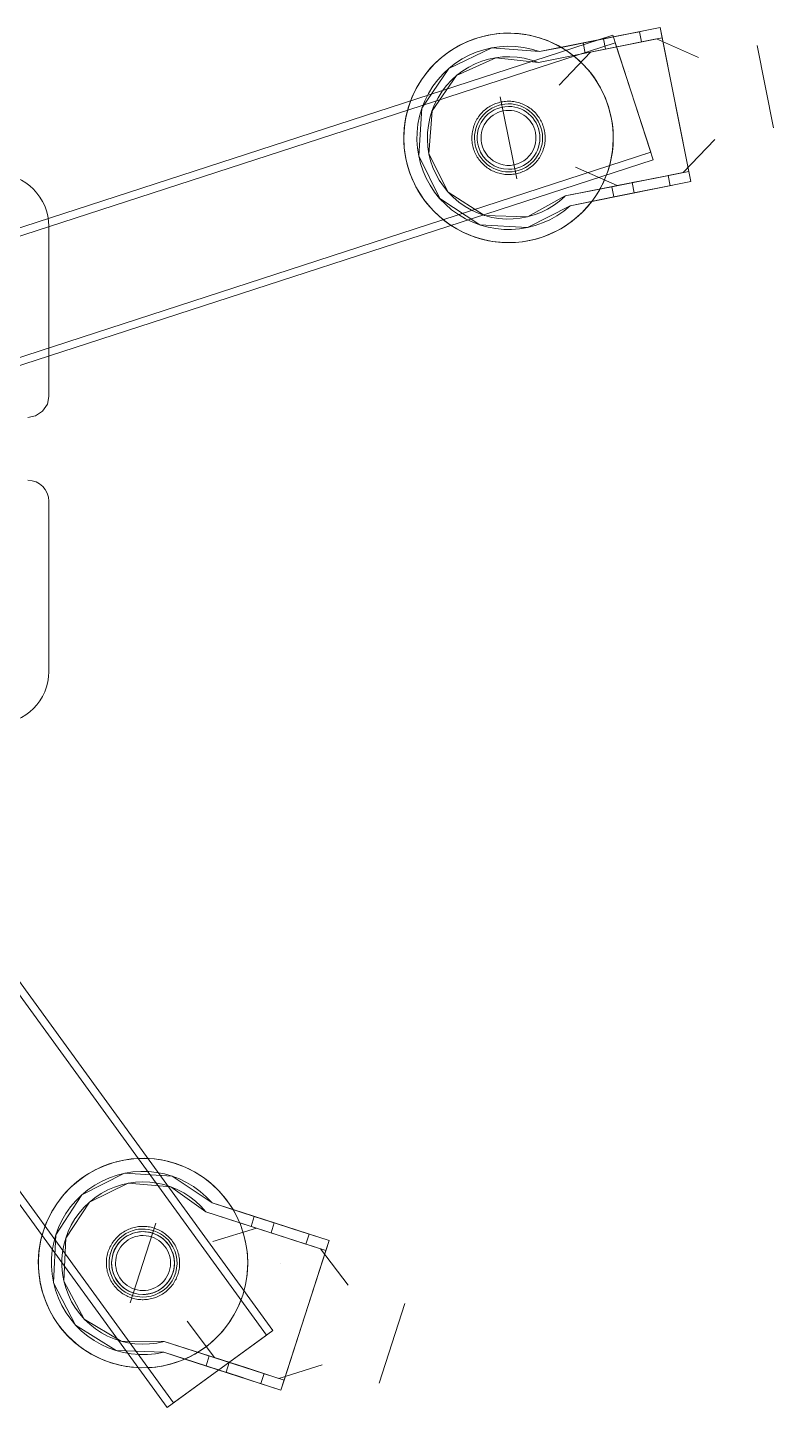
# Model space of a CAD drawing. Header units: millimetres. Extents: x -32954 to 151739, y -65671 to 56243.
# Drawn here: x -24716.9 to -24574.4, y -34685.5 to -34422 of the extents above; entities that cross this region are included whole.
import ezdxf

# ---------------------------------------------------------------- set-up
doc = ezdxf.new("R2010")
doc.units = ezdxf.units.MM
doc.layers.add('G-IMPT', color=7, linetype='Continuous', lineweight=9)
doc.layers.add('I-FURN', color=7, linetype='Continuous', lineweight=9)

# ---------------------------------------------------------------- blocks, each defined once
blk = doc.blocks.new('М200-М200_1_Стойка для инфузионных растворов - МСК-5310_dwg-9481014-О_ТХ_05')
at = {"layer": 'G-IMPT'}
for p, q in [((-117.56, 183.07), (-137.78, 168.38)), ((-137.78, 168.38), (-117.56, 183.07)), ((-136.57, 169.26), (-118.77, 182.19)), ((-118.77, 182.19), (-136.57, 169.26)), ((-118.77, 182.19), (-1.21, 20.38)), ((-1.21, 20.38), (-118.77, 182.19)), ((0, 21.27), (-117.56, 183.07)), ((0, 21.27), (-117.56, 183.07)), ((-139.3, 179.75), (-148.51, 151.2)), ((-139.3, 179.75), (-139.92, 177.84)), ((-120.96, 173.83), (-139.3, 179.75)), ((-125.03, 175.14), (-139.3, 179.75)), ((-158.11, 178.46), (-163.02, 163.23)), ((-139.92, 177.84), (-147.9, 153.1)), ((-138.9, 177.52), (-147.23, 174.95)), ((-139.92, 177.84), (-117.02, 170.46)), ((-125.64, 173.24), (-139.92, 177.84)), ((-132.78, 175.54), (-138.9, 177.52)), ((-138.9, 177.52), (-132.78, 175.54)), ((-135.5, 178.52), (-136.11, 176.62)), ((-132.16, 177.45), (-128.83, 176.37)), ((-128.83, 176.37), (-132.16, 177.45)), ((-132.16, 177.45), (-132.16, 177.45)), ((-132.78, 175.54), (-129.45, 174.47)), ((-129.45, 174.47), (-132.78, 175.54)), ((-132.78, 175.54), (-126.66, 173.57)), ((-126.66, 173.57), (-132.78, 175.54)), ((-132.78, 175.54), (-132.78, 175.54)), ((-129.45, 174.47), (-128.83, 176.37)), ((-125.64, 173.24), (-125.03, 175.14)), ((-125.03, 175.14), (-116.95, 172.54)), ((-121.39, 166.62), (-126.66, 173.57)), ((-117.02, 170.46), (-125.64, 173.24)), ((-116.95, 172.54), (-120.96, 173.83)), ((-19.01, 7.45), (-136.57, 169.26)), ((-19.01, 7.45), (-136.57, 169.26)), ((-134.31, 170.78), (-134.31, 170.78)), ((-134.31, 170.78), (-134.31, 170.78)), ((-134.31, 170.78), (-134.31, 170.78)), ((-134.31, 170.78), (-134.31, 170.78)), ((-137.78, 168.38), (-20.23, 6.57)), ((-20.23, 6.57), (-137.78, 168.38)), ((-115.43, 147.88), (-110.52, 163.11)), ((-152.14, 159.72), (-146.88, 152.77)), ((-139.22, 155.56), (-139.22, 155.56)), ((-139.22, 155.56), (-139.22, 155.56)), ((-139.22, 155.56), (-139.22, 155.56)), ((-139.22, 155.56), (-139.22, 155.56)), ((-148.51, 151.2), (-147.9, 153.1)), ((-147.9, 153.1), (-133.62, 148.5)), ((-125, 145.72), (-147.9, 153.1)), ((-134.23, 146.59), (-148.51, 151.2)), ((-148.51, 151.2), (-130.17, 145.28)), ((-140.76, 150.8), (-146.88, 152.77)), ((-146.88, 152.77), (-140.76, 150.8)), ((-144.09, 151.87), (-144.7, 149.97)), ((-144.09, 151.87), (-140.76, 150.8)), ((-140.76, 150.8), (-144.09, 151.87)), ((-140.76, 150.8), (-134.63, 148.82)), ((-134.63, 148.82), (-140.76, 150.8)), ((-140.76, 150.8), (-140.76, 150.8)), ((-134.63, 148.82), (-126.3, 151.39)), ((-141.37, 148.89), (-144.7, 149.97)), ((-144.7, 149.97), (-141.37, 148.89)), ((-141.37, 148.89), (-141.37, 148.89)), ((-138.04, 147.82), (-137.43, 149.72)), ((-133.62, 148.5), (-134.23, 146.59)), ((-133.62, 148.5), (-125, 145.72)), ((-134.23, 146.59), (-126.16, 143.99)), ((-130.17, 145.28), (-126.16, 143.99)), ((-95, 42.5), (-95, 10)), ((-95, 10), (-95, 42.5)), ((-20.23, 6.57), (-210.44, -55.23)), ((-20.23, 6.57), (-210.44, -55.23)), ((-209.97, -56.66), (-19.76, 5.15)), ((-19.76, 5.15), (-209.97, -56.66)), ((-95, -42.5), (-95, -10)), ((-95, -10), (-95, -42.5)), ((-12.96, -15.78), (-203.17, -77.58)), ((-12.96, -15.78), (-203.17, -77.58)), ((-202.71, -79.01), (-12.5, -17.2)), ((-12.5, -17.2), (-202.71, -79.01)), ((-198.7, -47.27), (-217.6, -51.04)), ((-202.89, -48.11), (-194.57, -46.45)), ((-194.57, -46.45), (-198.7, -47.27)), ((-202.89, -48.11), (-217.6, -51.04)), ((-217.21, -53), (-193.62, -48.3)), ((-202.5, -50.07), (-217.21, -53)), ((-210.25, -49.57), (-206.82, -48.89)), ((-206.82, -48.89), (-210.25, -49.57)), ((-210.25, -49.57), (-210.25, -49.57)), ((-206.42, -50.85), (-206.82, -48.89)), ((-202.5, -50.07), (-202.89, -48.11)), ((-193.62, -48.3), (-202.5, -50.07)), ((-217.6, -51.04), (-211.74, -80.46)), ((-217.6, -51.04), (-217.21, -53)), ((-209.86, -51.53), (-216.17, -52.79)), ((-216.17, -52.79), (-209.86, -51.53)), ((-213.68, -50.26), (-213.29, -52.22)), ((-209.86, -51.53), (-203.55, -50.28)), ((-203.55, -50.28), (-209.86, -51.53)), ((-209.86, -51.53), (-206.42, -50.85)), ((-206.42, -50.85), (-209.86, -51.53)), ((-209.86, -51.53), (-209.86, -51.53)), ((-195.57, -53.78), (-203.55, -50.28)), ((-181.23, -67.24), (-184.36, -51.55)), ((-216.17, -52.79), (-222.19, -59.09)), ((-217.21, -53), (-212.13, -78.5)), ((-210.44, -55.23), (-202.71, -79.01)), ((-202.71, -79.01), (-210.44, -55.23)), ((-203.17, -77.58), (-209.97, -56.66)), ((-209.97, -56.66), (-203.17, -77.58)), ((-208.88, -56.44), (-208.88, -56.44)), ((-208.88, -56.44), (-208.88, -56.44)), ((-208.88, -56.44), (-208.88, -56.44)), ((-208.88, -56.44), (-208.88, -56.44)), ((-233.4, -61.33), (-230.27, -77.02)), ((-198.46, -75.77), (-192.44, -69.47)), ((-205.75, -72.13), (-205.75, -72.13)), ((-205.75, -72.13), (-205.75, -72.13)), ((-205.75, -72.13), (-205.75, -72.13)), ((-205.75, -72.13), (-205.75, -72.13)), ((-219.06, -74.78), (-211.08, -78.29)), ((-188.53, -73.79), (-212.13, -78.5)), ((-212.13, -78.5), (-197.42, -75.57)), ((-204.77, -77.03), (-198.46, -75.77)), ((-198.46, -75.77), (-204.77, -77.03)), ((-200.95, -78.31), (-201.34, -76.35)), ((-197.42, -75.57), (-188.53, -73.79)), ((-197.42, -75.57), (-197.03, -77.53)), ((-197.03, -77.53), (-188.7, -75.87)), ((-192.84, -76.69), (-188.7, -75.87)), ((-211.74, -80.46), (-212.13, -78.5)), ((-211.74, -80.46), (-192.84, -76.69)), ((-197.03, -77.53), (-211.74, -80.46)), ((-204.77, -77.03), (-211.08, -78.29)), ((-211.08, -78.29), (-204.77, -77.03)), ((-208.21, -77.72), (-204.77, -77.03)), ((-204.77, -77.03), (-208.21, -77.72)), ((-208.21, -77.72), (-207.81, -79.68)), ((-204.38, -78.99), (-207.81, -79.68)), ((-207.81, -79.68), (-204.38, -78.99)), ((-204.77, -77.03), (-204.77, -77.03)), ((-204.38, -78.99), (-204.38, -78.99))]:
    blk.add_line(p, q, dxfattribs=at)
at = {"layer": 'G-IMPT', "flags": 128}
for points in [[(-126.16, 143.99), (-118.56, 138.91), (-109.45, 138.36), (-101.29, 142.47), (-96.32, 150.13), (-95.88, 159.25), (-100.1, 167.35), (-107.82, 172.22), (-116.95, 172.54)], [(-125, 145.72), (-118.31, 140.94), (-110.12, 140.26), (-102.73, 143.87), (-98.22, 150.74), (-97.86, 158.95), (-101.75, 166.19), (-108.8, 170.42), (-117.02, 170.46)], [(-112.98, 162.5), (-113.26, 162.49), (-113.53, 162.47), (-113.81, 162.45), (-114.09, 162.41), (-114.37, 162.36), (-114.64, 162.3), (-114.91, 162.22), (-115.18, 162.14), (-115.44, 162.05), (-115.7, 161.94), (-115.96, 161.83), (-116.21, 161.71), (-116.45, 161.57), (-116.69, 161.43), (-116.93, 161.27), (-117.16, 161.11), (-117.38, 160.94), (-117.59, 160.76), (-117.8, 160.57), (-118, 160.37), (-118.19, 160.17), (-118.37, 159.96), (-118.54, 159.74), (-118.71, 159.51), (-118.87, 159.28), (-119.01, 159.04), (-119.15, 158.8), (-119.28, 158.55), (-119.39, 158.29), (-119.5, 158.03), (-119.6, 157.77), (-119.68, 157.5), (-119.76, 157.23), (-119.82, 156.96), (-119.87, 156.69), (-119.92, 156.41), (-119.95, 156.13), (-119.97, 155.85), (-119.97, 155.57), (-119.97, 155.29), (-119.96, 155.01), (-119.93, 154.73), (-119.9, 154.46), (-119.85, 154.18), (-119.79, 153.91), (-119.72, 153.64), (-119.64, 153.37), (-119.55, 153.1), (-119.45, 152.84), (-119.34, 152.58), (-119.22, 152.33), (-119.09, 152.08), (-118.95, 151.84), (-118.79, 151.61), (-118.63, 151.38), (-118.47, 151.15), (-118.29, 150.94), (-118.1, 150.73), (-117.91, 150.53), (-117.7, 150.34), (-117.49, 150.15), (-117.28, 149.97), (-117.05, 149.81), (-116.82, 149.65), (-116.58, 149.5), (-116.34, 149.36), (-116.09, 149.23), (-115.84, 149.11), (-115.58, 149), (-115.32, 148.9), (-115.05, 148.81), (-114.79, 148.74), (-114.51, 148.67), (-114.24, 148.61), (-113.96, 148.57), (-113.69, 148.53), (-113.41, 148.51), (-113.13, 148.5), (-112.98, 148.5)], [(-112.98, 148.5), (-112.7, 148.5), (-112.42, 148.52), (-112.14, 148.55), (-111.86, 148.59), (-111.58, 148.64), (-111.31, 148.7), (-111.04, 148.77), (-110.77, 148.85), (-110.51, 148.95), (-110.25, 149.05), (-109.99, 149.16), (-109.74, 149.29), (-109.5, 149.42), (-109.26, 149.57), (-109.02, 149.72), (-108.79, 149.88), (-108.57, 150.05), (-108.36, 150.23), (-108.15, 150.42), (-107.95, 150.62), (-107.76, 150.82), (-107.58, 151.04), (-107.41, 151.26), (-107.24, 151.48), (-107.08, 151.71), (-106.94, 151.95), (-106.8, 152.2), (-106.67, 152.45), (-106.56, 152.7), (-106.45, 152.96), (-106.35, 153.22), (-106.27, 153.49), (-106.19, 153.76), (-106.13, 154.03), (-106.08, 154.31), (-106.03, 154.58), (-106, 154.86), (-105.98, 155.14), (-105.98, 155.42), (-105.98, 155.7), (-105.99, 155.98), (-106.02, 156.26), (-106.05, 156.54), (-106.1, 156.81), (-106.16, 157.09), (-106.23, 157.36), (-106.31, 157.63), (-106.4, 157.89), (-106.5, 158.15), (-106.61, 158.41), (-106.73, 158.66), (-106.86, 158.91), (-107, 159.15), (-107.16, 159.39), (-107.32, 159.62), (-107.48, 159.84), (-107.66, 160.06), (-107.85, 160.26), (-108.04, 160.47), (-108.25, 160.66), (-108.46, 160.84), (-108.67, 161.02), (-108.9, 161.19), (-109.13, 161.35), (-109.37, 161.5), (-109.61, 161.63), (-109.86, 161.76), (-110.11, 161.88), (-110.37, 161.99), (-110.63, 162.09), (-110.9, 162.18), (-111.16, 162.26), (-111.44, 162.33), (-111.71, 162.38), (-111.99, 162.43), (-112.27, 162.46), (-112.54, 162.48), (-112.82, 162.5), (-112.98, 162.5)], [(-95, -10), (-94.71, -8.53), (-93.81, -7.17), (-92.44, -6.28), (-90.96, -6)], [(-90.96, -6), (-92.44, -6.28), (-93.81, -7.17), (-94.71, -8.53), (-95, -10)], [(-188.7, -75.87), (-179.6, -76.6), (-171.37, -72.65), (-166.25, -65.08), (-165.64, -55.97), (-169.7, -47.79), (-177.33, -42.77), (-186.44, -42.28), (-194.57, -46.45)], [(-188.53, -73.79), (-180.36, -74.7), (-172.88, -71.31), (-168.18, -64.56), (-167.6, -56.36), (-171.28, -49.02), (-178.21, -44.59), (-186.42, -44.32), (-193.62, -48.3)], [(-182.8, -52.39), (-183.08, -52.4), (-183.36, -52.42), (-183.64, -52.44), (-183.91, -52.48), (-184.19, -52.53), (-184.46, -52.6), (-184.73, -52.67), (-185, -52.75), (-185.26, -52.84), (-185.52, -52.95), (-185.78, -53.06), (-186.03, -53.19), (-186.28, -53.32), (-186.52, -53.46), (-186.75, -53.62), (-186.98, -53.78), (-187.2, -53.95), (-187.41, -54.13), (-187.62, -54.32), (-187.82, -54.52), (-188.01, -54.72), (-188.19, -54.93), (-188.37, -55.15), (-188.53, -55.38), (-188.69, -55.61), (-188.83, -55.85), (-188.97, -56.1), (-189.1, -56.34), (-189.22, -56.6), (-189.32, -56.86), (-189.42, -57.12), (-189.5, -57.39), (-189.58, -57.66), (-189.64, -57.93), (-189.7, -58.2), (-189.74, -58.48), (-189.77, -58.76), (-189.79, -59.04), (-189.8, -59.32), (-189.79, -59.6), (-189.78, -59.88), (-189.76, -60.16), (-189.72, -60.44), (-189.67, -60.71), (-189.61, -60.98), (-189.55, -61.26), (-189.47, -61.52), (-189.38, -61.79), (-189.27, -62.05), (-189.16, -62.31), (-189.04, -62.56), (-188.91, -62.81), (-188.77, -63.05), (-188.62, -63.28), (-188.46, -63.51), (-188.29, -63.74), (-188.11, -63.95), (-187.92, -64.16), (-187.73, -64.36), (-187.53, -64.56), (-187.32, -64.74), (-187.1, -64.92), (-186.87, -65.09), (-186.64, -65.24), (-186.41, -65.39), (-186.16, -65.53), (-185.92, -65.66), (-185.66, -65.78), (-185.4, -65.89), (-185.14, -65.99), (-184.88, -66.08), (-184.61, -66.16), (-184.34, -66.22), (-184.06, -66.28), (-183.79, -66.32), (-183.51, -66.36), (-183.23, -66.38), (-182.95, -66.39), (-182.8, -66.39)], [(-182.8, -66.39), (-182.52, -66.39), (-182.24, -66.37), (-181.96, -66.34), (-181.68, -66.31), (-181.41, -66.26), (-181.13, -66.19), (-180.86, -66.12), (-180.6, -66.04), (-180.33, -65.95), (-180.07, -65.84), (-179.82, -65.73), (-179.57, -65.6), (-179.32, -65.47), (-179.08, -65.33), (-178.85, -65.17), (-178.62, -65.01), (-178.4, -64.84), (-178.18, -64.66), (-177.98, -64.47), (-177.78, -64.27), (-177.59, -64.07), (-177.4, -63.85), (-177.23, -63.64), (-177.06, -63.41), (-176.91, -63.18), (-176.76, -62.94), (-176.62, -62.69), (-176.5, -62.44), (-176.38, -62.19), (-176.27, -61.93), (-176.18, -61.67), (-176.09, -61.4), (-176.02, -61.13), (-175.95, -60.86), (-175.9, -60.58), (-175.86, -60.31), (-175.83, -60.03), (-175.81, -59.75), (-175.8, -59.47), (-175.8, -59.19), (-175.81, -58.91), (-175.84, -58.63), (-175.88, -58.35), (-175.92, -58.08), (-175.98, -57.8), (-176.05, -57.53), (-176.13, -57.26), (-176.22, -57), (-176.32, -56.74), (-176.43, -56.48), (-176.55, -56.23), (-176.69, -55.98), (-176.83, -55.74), (-176.98, -55.5), (-177.14, -55.28), (-177.31, -55.05), (-177.49, -54.84), (-177.67, -54.63), (-177.87, -54.43), (-178.07, -54.23), (-178.28, -54.05), (-178.5, -53.87), (-178.72, -53.7), (-178.95, -53.55), (-179.19, -53.4), (-179.43, -53.26), (-179.68, -53.13), (-179.93, -53.01), (-180.19, -52.9), (-180.45, -52.8), (-180.72, -52.71), (-180.99, -52.63), (-181.26, -52.57), (-181.53, -52.51), (-181.81, -52.46), (-182.09, -52.43), (-182.37, -52.41), (-182.65, -52.4), (-182.8, -52.39)]]:
    blk.add_lwpolyline(points, dxfattribs=at)
at = {"layer": 'G-IMPT'}
for centre, radius, start, end in [((-112.98, 155.5), 20, 342.1263, 162.1263), ((-112.98, 155.5), 20, 342.1263, 113.5359), ((-112.98, 155.5), 20, 113.5359, 162.1263), ((-112.98, 155.5), 17.5, 221.1236, 103.129), ((-112.98, 155.5), 15.5, 219.1304, 105.1222), ((-112.98, 155.5), 20, 162.1263, 210.7167), ((-112.98, 155.5), 20, 162.1263, 342.1263), ((-112.98, 155.5), 6.5, 36, 216), ((-112.98, 155.5), 6.5, 36, 216), ((-112.98, 155.5), 6, 90, 270), ((-112.98, 155.5), 6, 90, 126), ((-112.98, 155.5), 6, 306, 126), ((-112.98, 155.5), 6, 306, 90), ((-112.98, 155.5), 6, 306, 90), ((-112.98, 155.5), 6, 126, 306), ((-112.98, 155.5), 6, 126, 270), ((-112.98, 155.5), 6.5, 216, 36), ((-112.98, 155.5), 6.5, 216, 36), ((-112.98, 155.5), 5.25, 342.1263, 162.1263), ((-112.98, 155.5), 5.25, 342.1263, 162.1263), ((-112.98, 155.5), 5.25, 162.1263, 342.1263), ((-112.98, 155.5), 5.25, 162.1263, 342.1263), ((-112.98, 155.5), 6, 270, 306), ((-112.98, 155.5), 6, 270, 306), ((-112.98, 155.5), 20, 210.7167, 342.1263), ((-85, 42.5), 10, 90, 180), ((-85, 42.5), 10, 90, 180), ((-91, 10), 4, 180, 270), ((-91, 10), 4, 180, 270), ((-182.8, -59.39), 20, 11.2774, 191.2774), ((-182.8, -59.39), 20, 11.2774, 142.687), ((-182.8, -59.39), 17.5, 250.2747, 132.2801), ((-182.8, -59.39), 15.5, 248.2815, 134.2733), ((-85, -42.5), 10, 180, 270), ((-85, -42.5), 10, 180, 270), ((-182.8, -59.39), 20, 142.687, 191.2774), ((-182.8, -59.39), 6.5, 108, 288), ((-182.8, -59.39), 6.5, 108, 288), ((-182.8, -59.39), 6, 90, 270), ((-182.8, -59.39), 6, 90, 270), ((-182.8, -59.39), 5.25, 11.2774, 191.2774), ((-182.8, -59.39), 5.25, 11.2774, 191.2774), ((-182.8, -59.39), 6.5, 288, 108), ((-182.8, -59.39), 6.5, 288, 108), ((-182.8, -59.39), 6, 18, 90), ((-182.8, -59.39), 6, 18, 90), ((-182.8, -59.39), 20, 191.2774, 11.2774), ((-182.8, -59.39), 20, 239.8678, 11.2774), ((-182.8, -59.39), 6, 270, 18), ((-182.8, -59.39), 6, 270, 18), ((-182.8, -59.39), 5.25, 191.2774, 11.2774), ((-182.8, -59.39), 5.25, 191.2774, 11.2774), ((-182.8, -59.39), 20, 191.2774, 239.8678)]:
    blk.add_arc(centre, radius, start, end, dxfattribs=at)
blk = doc.blocks.new('М200-М200_1_Стойка для инфузионных растворов - М200_Штатив для длительных вливаний-8000997-О_ТХ_05')
blk.add_blockref('М200-М200_1_Стойка для инфузионных растворов - МСК-5310_dwg-9481014-О_ТХ_05', (0, 0))

msp = doc.modelspace()

# ---------------------------------------------------------------- block references
at = {"layer": 'I-FURN', "rotation": 180}
msp.add_blockref('М200-М200_1_Стойка для инфузионных растворов - М200_Штатив для длительных вливаний-8000997-О_ТХ_05', (-24807.82, -34502.44), dxfattribs=at)

doc.saveas('drawing.dxf')
